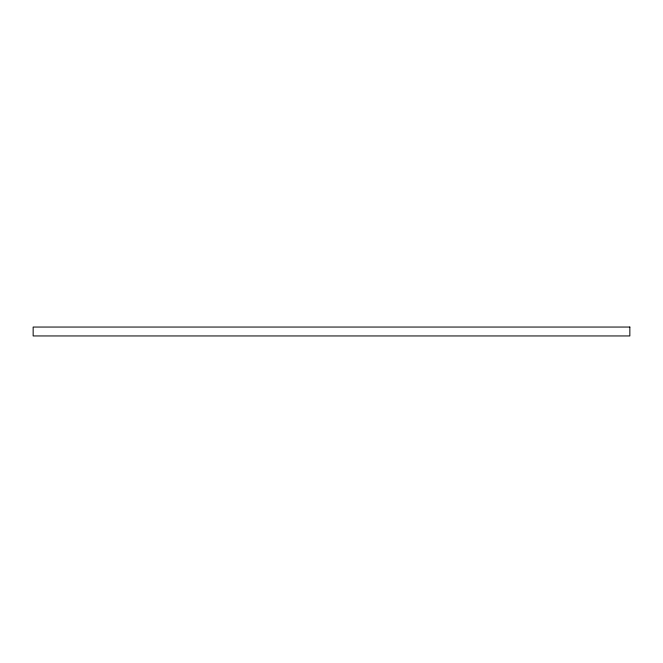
<?xml version="1.0" encoding="UTF-8"?>
<svg xmlns="http://www.w3.org/2000/svg" width="663" height="663" viewBox="0 0 663 663"><rect width="100%" height="100%" fill="white"/><g stroke="black" fill="none" stroke-linecap="round" stroke-linejoin="round"><path stroke-width="0.99" d="M629.85 327.05L33.15 327.05L33.15 335.95L629.85 335.95L629.85 327.05"/></g></svg>
